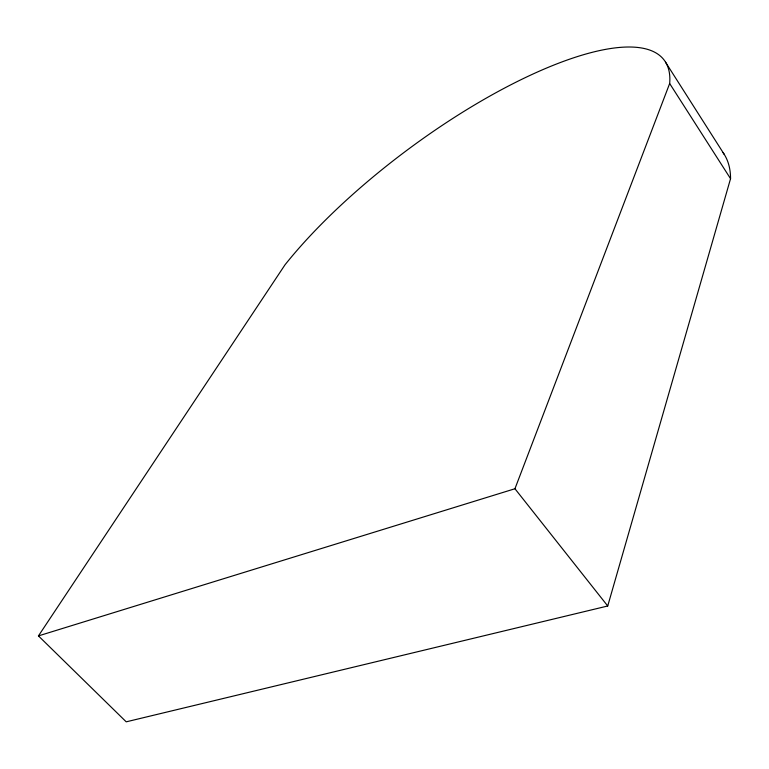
<?xml version="1.0" encoding="UTF-8"?>
<svg xmlns="http://www.w3.org/2000/svg" width="769" height="769" viewBox="0 0 769 769"><rect width="100%" height="100%" fill="white"/><g stroke="black" fill="none" stroke-linecap="round" stroke-linejoin="round"><path stroke-width="1.15" d="M730.55 178.687L669.664 83.513A259.509 81.485 -36.7 0 0 527.89 76.391A259.509 81.485 -36.7 0 0 285.011 264.805L38.45 635.896L126.212 721.831L607.731 605.991L730.55 178.687A252.001 96.327 -36.4 0 0 723.033 152.579M38.45 635.896L514.942 488.748L669.664 83.513M514.942 488.748L607.731 605.991M665.502 62.135L724.302 154.492"/></g></svg>
